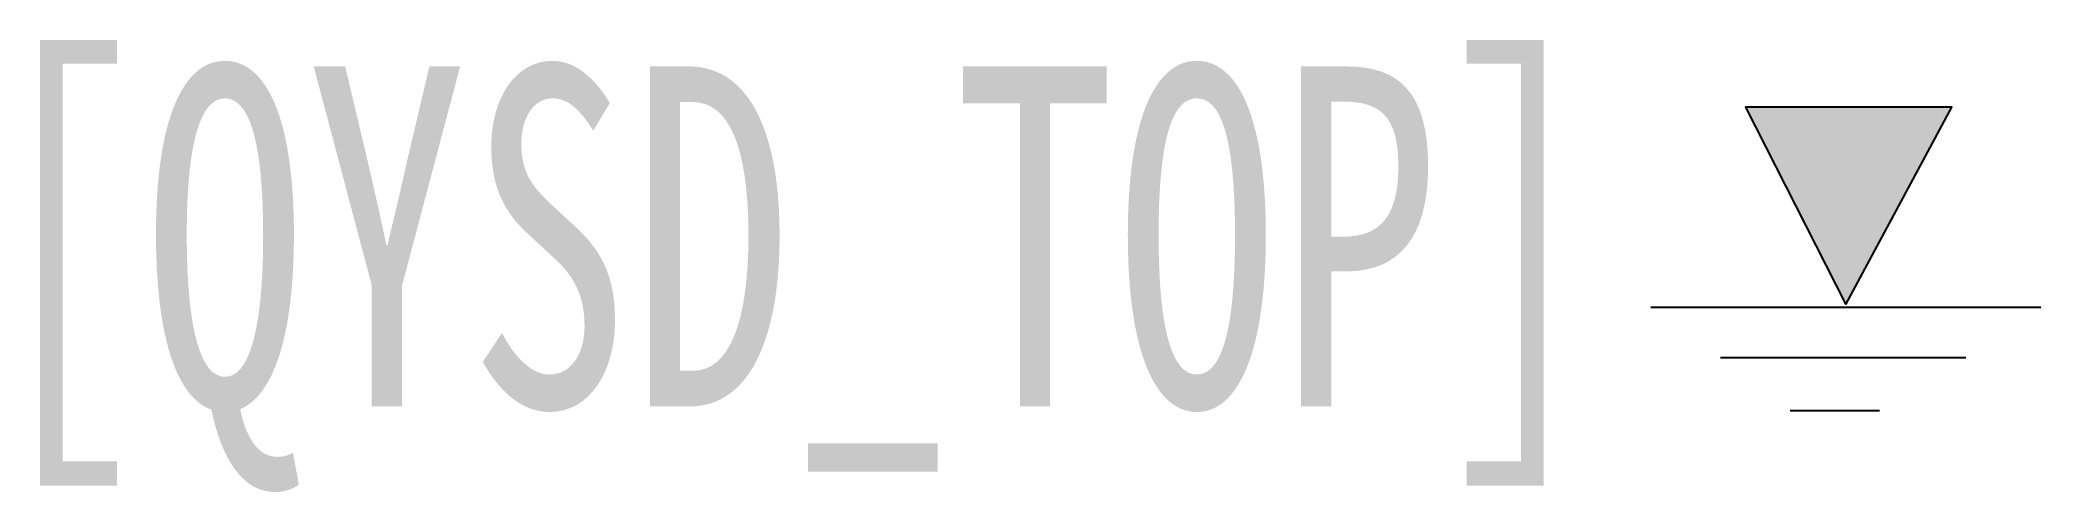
# Model space of a CAD drawing. Extents: x -10.8 to 1, y -1.2 to 1.4.
import ezdxf
from ezdxf.enums import TextEntityAlignment as Align

# ---------------------------------------------------------------- set-up
doc = ezdxf.new("R2010")
doc.units = 0
doc.header["$MEASUREMENT"] = 0
doc.layers.get('0').update_dxf_attribs({"linetype": 'CONTINUOUS'})
doc.styles.add('LZ_FONTS_FS', font='simfang0.ttf', dxfattribs={"width": 0.7})

msp = doc.modelspace()

# ---------------------------------------------------------------- hatches: boundary and pattern name
msp.add_hatch(color=256).paths.add_polyline_path([(-0.769, 1.018), (-0.179, -0.144), (0.443, 1.018)])

# ---------------------------------------------------------------- linework, layer by layer
at = {"color": 7}
msp.add_line((-1.326, -0.16), (0.967, -0.16), dxfattribs=at)
for p, q in [((-0.917, -0.455), (0.525, -0.455)), ((-0.507, -0.766), (0.017, -0.766))]:
    msp.add_line(p, q)
msp.add_lwpolyline([(-0.179, -0.144), (0.443, 1.018), (-0.769, 1.018)], close=True)

# ---------------------------------------------------------------- texts
at = {"style": 'LZ_FONTS_FS', "width": 0.7}
msp.add_text('[QYSD_TOP]', height=2, dxfattribs=at).set_placement((-1.615, -0.743), align=Align.RIGHT)

doc.saveas('drawing.dxf')
